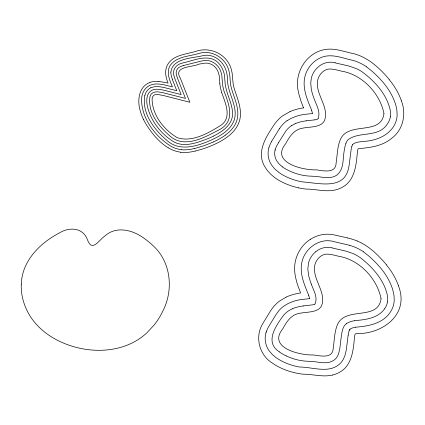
<?xml version="1.0" encoding="UTF-8"?>
<svg xmlns="http://www.w3.org/2000/svg" width="425" height="425" viewBox="0 0 425 425"><rect width="100%" height="100%" fill="white"/><g stroke="black" fill="none" stroke-linecap="round" stroke-linejoin="round"><path stroke-width="0.64" d="M170.914 72.048C172.545 57.71 193.242 58.406 203.559 55.478C214.604 53.593 224.554 62.316 226.663 72.813A15.295 15.295 0 0 1 226.918 73.897L227.014 74.444A40.657 40.657 0 0 1 227.205 75.719L227.71 82.615A21.415 21.415 0 0 0 227.853 83.985L227.949 84.628A40.471 40.471 0 0 0 228.655 88.028L228.99 89.293A69.068 69.068 0 0 0 229.436 90.838C232.188 100.199 237.378 110.224 234.186 120.147C230.552 130.247 220.272 135.931 211.066 140.138A101.432 101.432 0 0 1 208.68 141.148C196.095 146.545 179.908 151.066 168.093 141.413C154.849 130.48 141.387 113.539 144.835 95.29M390.347 116.801L390.533 112.896A25.256 25.256 0 0 0 389.853 108.46C385.767 93.112 374.335 80.782 361.781 71.623A38.505 38.505 0 0 0 355.868 68.409L348.532 65.933L335.118 62.868M387.446 301.909L387.584 297.362A26.371 26.371 0 0 0 386.814 293.038L385.847 289.861A49.528 49.528 0 0 0 384.694 286.907C379.876 275.708 371.307 266.587 361.973 258.958A53.704 53.704 0 0 0 360.448 257.816L358.881 256.737A38.505 38.505 0 0 0 352.962 253.523L345.631 251.048L332.217 247.982M348.133 335.182L346.338 349.573A47.324 47.324 0 0 1 346.173 350.609L344.951 355.534L343.32 359.268A19.38 19.38 0 0 1 340.558 363.131C329.598 374.207 313.023 367.019 299.476 367.014A62.629 62.629 0 0 1 285.531 362.854L285.143 362.69A59.659 59.659 0 0 1 282.45 361.431L280.707 360.517A44.721 44.721 0 0 1 275.99 357.59L272.228 354.434L269.073 350.715A21.064 21.064 0 0 1 265.923 332.897M275.071 150.259L275.257 149.552M268.898 147.804L269.737 145.35A35.466 35.466 0 0 1 271.772 141.169M265.992 332.913L266.464 331.431M351.863 146.365L352.654 144.5M345.955 143.257L346.619 141.743A8.516 8.516 0 0 1 348.192 139.607C359.917 130.958 378.574 138.136 387.499 123.728A16.246 16.246 0 0 0 390.368 116.801M318.144 118.384C320.641 111.918 316.609 105.464 314.41 99.551A73.642 73.642 0 0 1 312.12 92.682A48.838 48.838 0 0 1 311.307 89.192L310.723 83.045L311.392 77.945A20.527 20.527 0 0 1 312.216 75.395L312.572 74.561A22.073 22.073 0 0 1 316.598 68.515L318.591 66.64A18.684 18.684 0 0 1 335.155 62.725M271.766 141.164L279.384 128.748M278.587 142.587L285.743 131.171A22.562 22.562 0 0 1 291.619 125.577M265.912 318.495L270.3 311.259A45.401 45.401 0 0 1 272.537 308.035A38.633 38.633 0 0 1 274.109 306.117L276.888 303.253A33.357 33.357 0 0 1 279.411 301.155L286.041 297.192M265.641 318.915L263.808 321.847A56.977 56.977 0 0 0 262.868 323.489C254.676 336.345 258.99 354.567 271.862 362.732A49.693 49.693 0 0 0 276.532 365.734L277.557 366.313A67.548 67.548 0 0 0 295.821 372.98L298.743 373.58A63.144 63.144 0 0 0 303.423 374.202C313.177 374.175 322.915 377.347 332.589 375.036M384.593 308.837C377.836 318.341 365.457 319.765 354.763 320.604M315.685 251.754L313.692 253.624A22.073 22.073 0 0 0 309.671 259.67L309.315 260.509A20.527 20.527 0 0 0 308.492 263.054L307.817 269.02L308.561 275.049A49.879 49.879 0 0 0 309.23 277.791A71.703 71.703 0 0 0 311.286 284.049M346.306 323.866L345.291 324.727A8.516 8.516 0 0 0 343.724 326.857L343.049 328.371A26.074 26.074 0 0 0 342.178 331.383L341.886 332.701A58.076 58.076 0 0 0 341.424 335.368L339.772 348.898L338.624 353.653A16.888 16.888 0 0 1 337.689 355.821C335.155 361.192 328.801 363.242 323.234 362.706A48.625 48.625 0 0 1 319.951 362.419L314.303 361.68A43.472 43.472 0 0 0 312.051 361.473L305.108 361.112A54.692 54.692 0 0 1 286.184 355.858M225.516 135.023C230.541 131.341 235.052 126.443 236.884 120.365C239.918 110.112 234.967 99.843 232.008 90.217A67.692 67.692 0 0 1 231.551 88.65L231.221 87.407A36.842 36.842 0 0 1 230.515 83.969L230.456 83.544A19.385 19.385 0 0 1 230.329 82.28L229.776 75.082A45.82 45.82 0 0 0 229.622 74.067L229.516 73.461A16.559 16.559 0 0 0 229.272 72.367C226.838 58.607 212.468 49.412 199.001 53.428C189.391 56.382 177.039 56.344 170.436 65.041C165.798 71.926 169.676 80.192 172.428 86.907C164.804 85.101 155.624 81.664 148.261 86.238C143.91 88.953 141.775 94.132 141.546 99.099C141.504 118.697 155.268 136.531 171.333 146.524A28.863 28.863 0 0 0 181.209 149.621L181.629 149.643M287.008 120.78L291.045 118.389L296.406 116.227A48.827 48.827 0 0 1 303.981 114.447L312.322 113.549M310.431 239.286C299.471 246.234 293.293 259.632 294.817 272.478A48.269 48.269 0 0 0 295.736 278.104L297.017 283.039A83.863 83.863 0 0 0 297.824 285.589L300.624 292.958A53.194 53.194 0 0 0 286.014 297.133M314.76 304.146L314.468 304.311A8.447 8.447 0 0 1 312.513 304.863L303.376 305.888M291.64 125.609L295.12 123.76M213.531 136.08C221.048 132.223 229.42 127.032 231.954 118.421C234.313 108.72 228.889 99.381 226.514 90.243A49.805 49.805 0 0 1 225.494 85.935A28.719 28.719 0 0 1 225.091 83.024L224.469 75.225A17.845 17.845 0 0 0 224.299 74.29C222.891 68.133 219.284 61.917 213.281 59.325C203.405 55.622 192.907 60.759 183.292 62.815A39.998 39.998 0 0 0 182.006 63.224C176.099 64.329 171.695 70.497 174.133 76.335A25.091 25.091 0 0 0 174.383 77.212L174.558 77.754A37.591 37.591 0 0 0 175.01 79.05L181.14 94.578L166.111 90.738C161.234 89.686 155.12 87.794 150.609 91.024C146.535 94.196 146.402 100.05 147.071 104.72C150.046 120.147 160.74 133.997 174.091 142.008C184.195 147.278 195.803 143.156 205.679 139.501A93.681 93.681 0 0 0 213.536 136.09M150.912 87.778C155.927 85.515 161.691 86.992 166.765 88.182L176.784 90.743L172.337 79.417M292.214 308.874L288.74 310.723A22.562 22.562 0 0 0 282.853 316.29C275.506 326.347 264.568 342.492 279.363 351.868M290.121 111.547L282.317 116.041A33.357 33.357 0 0 0 279.793 118.139L277.01 121.003A44.046 44.046 0 0 0 273.211 126.151C264.972 138.444 255.738 153.834 265.795 168.215A30.605 30.605 0 0 0 267.607 170.786L270.948 174.447L274.763 177.618A49.693 49.693 0 0 0 279.432 180.62L280.457 181.199A67.548 67.548 0 0 0 298.727 187.866M213.222 142.062L203.947 145.754L194.352 148.612M149.972 82.455C138.412 86.631 137.062 101.256 140.404 111.403A43.435 43.435 0 0 0 142.248 116.684L143.607 119.669M183.297 65.572L201.206 61.078A44.131 44.131 0 0 1 202.141 60.94C210.821 58.607 219.396 64.722 221.287 73.206A17.505 17.505 0 0 1 221.808 75.241L222.466 83.199A32.417 32.417 0 0 0 222.966 86.748A55.388 55.388 0 0 0 224.166 91.614C229.42 105.177 235.386 121.343 219.141 129.832C205.668 136.786 186.851 147.863 172.088 137.774C160.044 128.079 147.103 112.885 150.046 96.294C151.151 91.975 156.315 91.263 160.023 92.145A40.965 40.965 0 0 1 162.477 92.592L185.497 98.419L177.661 78.604A35.148 35.148 0 0 1 176.97 76.654C175.068 72.813 176.502 67.74 180.875 66.497A23.561 23.561 0 0 1 183.303 65.583M195.176 151.13L202.789 148.931A120.004 120.004 0 0 0 212.171 145.414C223.093 140.654 235.137 133.668 239.227 121.704C242.803 110.904 237.878 99.88 234.605 89.702A67.442 67.442 0 0 1 234.133 88.103L233.814 86.902A34.085 34.085 0 0 1 233.123 83.619L232.13 73.084A19.885 19.885 0 0 0 231.875 71.915C229.128 55.463 211.278 45.916 195.851 51.361C185.895 54.421 172.433 54.894 167.163 65.508C164.406 71.103 165.814 77.584 168.072 83.066L158.876 81.409M355.257 327.207C368.305 326.262 383.111 323.664 390.66 311.631A22.95 22.95 0 0 0 394.225 300.406L394.023 295.561L392.902 290.27A46.038 46.038 0 0 0 392.302 288.352L391.972 287.396A58.278 58.278 0 0 0 388.025 278.768C383.61 270.709 377.363 263.829 370.621 257.646A86.434 86.434 0 0 0 367.88 255.25L363.364 251.802M314.845 119.871L306.276 120.774M309.421 298.663L301.075 299.556A48.827 48.827 0 0 0 293.5 301.336L288.139 303.503L283.47 306.356A28.401 28.401 0 0 0 278.582 311.047L275.697 315.068L268.86 326.278A33.963 33.963 0 0 0 266.443 331.426M180.471 152.161L179.308 151.985A31.795 31.795 0 0 1 168.188 147.746M298.717 187.903L301.644 188.466A63.144 63.144 0 0 0 306.324 189.088C316.078 189.061 325.816 192.233 335.495 189.922A26.839 26.839 0 0 0 341.743 187.547C354.896 180.986 356.277 165.022 357.382 152.139A45.953 45.953 0 0 1 357.685 150.344L357.728 150.137A25.293 25.293 0 0 1 358.004 148.909A11.996 11.996 0 0 1 359.853 148.516C370.961 147.565 382.643 145.844 391.499 138.423C403.261 129.976 406.608 113.64 401.269 100.587M347.74 237.968L335.601 235.232A31.365 31.365 0 0 0 310.457 239.317M349.424 245.262L335.346 241.968A65.19 65.19 0 0 1 333.912 241.607C319.122 237.251 303.546 249.236 301.58 263.973A30.292 30.292 0 0 0 301.277 270.449C301.798 279.188 305.463 287.257 308.667 295.269M357.149 240.98C368.942 245.788 378.202 255.064 386.341 264.584M168.167 147.778C159.317 142.354 152.506 134.162 146.917 125.54A68.547 68.547 0 0 1 143.597 119.675M366.265 66.688L371.503 70.747A88.698 88.698 0 0 1 373.522 72.532C380.635 79.039 387.164 86.355 391.638 94.95A57.832 57.832 0 0 1 394.878 102.282L395.207 103.238A45.294 45.294 0 0 1 395.988 105.788L396.923 110.447L397.125 115.297A22.95 22.95 0 0 1 393.587 126.533C387.419 135.963 376.12 140.478 365.234 141.281C361.138 141.838 356.522 141.573 353.021 144.139A2.189 2.189 0 0 0 352.649 144.495M282.264 166.759L279.039 163.88L276.935 161.155A14.386 14.386 0 0 1 275.007 150.243M389.242 79.47L385.454 75.092A111.605 111.605 0 0 0 383.488 73.015C375.195 64.308 365.303 56.594 353.441 53.603C344.34 51.834 335.219 48.009 325.81 49.417C306.452 52.047 293.675 73.291 298.387 91.821A57.582 57.582 0 0 0 298.913 94.238L300.826 100.762L303.524 107.844M311.275 284.054C313.453 290.19 317.815 296.804 315.244 303.498A1.631 1.631 0 0 1 314.787 304.178M398.368 285.701C409.806 313.963 382.962 334.029 356.947 333.614A11.996 11.996 0 0 0 355.098 334.013A25.293 25.293 0 0 0 354.827 335.251L354.785 335.458A45.953 45.953 0 0 0 354.477 337.253C353.372 350.131 352.001 366.106 338.842 372.656A26.839 26.839 0 0 1 332.589 375.031M221.627 92.347C225.091 102.526 232.602 117.826 220.538 125.534C208.362 133.046 192.02 142.694 177.204 137.647C164.013 129.811 152.453 115.393 152.092 99.53C151.879 96.587 154.201 93.819 157.303 94.531A18.79 18.79 0 0 1 158.536 94.621L163.551 95.535L189.853 102.255L180.338 78.216C172.762 66.04 192.907 67.251 198.661 64.249A43.398 43.398 0 0 1 202.922 63.495C209.977 61.63 216.909 66.475 218.562 73.36A15.874 15.874 0 0 1 219.3 76.171L219.831 83.332M195.144 151.013A40.8 40.8 0 0 1 180.46 152.325M149.951 82.386A20.081 20.081 0 0 1 158.86 81.542M225.553 135.076A67.787 67.787 0 0 1 213.191 141.992M194.326 148.522A38.781 38.781 0 0 1 181.618 149.775M144.904 95.306A11.576 11.576 0 0 1 150.854 87.662M172.492 79.348A20.017 20.017 0 0 1 170.792 72.053M221.691 92.326A45.916 45.916 0 0 1 219.768 83.337M345.939 143.252A26.074 26.074 0 0 0 345.079 146.274L344.787 147.592A55.447 55.447 0 0 0 344.404 149.765C342.539 158.196 344.505 169.357 336.658 175.222C330.884 179.074 323.6 177.342 317.204 176.566A43.472 43.472 0 0 0 314.952 176.359L308.013 175.998A54.692 54.692 0 0 1 289.09 170.744A42.165 42.165 0 0 1 282.243 166.791M275.14 149.51A31.211 31.211 0 0 1 278.657 142.635M295.093 123.702A40.858 40.858 0 0 1 306.282 120.833M314.84 119.829A10.466 10.466 0 0 0 317.39 119.239A1.78 1.78 0 0 0 318.192 118.405M366.313 66.619A48.88 48.88 0 0 0 353.329 60.462C342.991 58.384 331.994 53.199 321.523 57.354C312.572 60.833 305.926 69.397 304.481 78.859A30.292 30.292 0 0 0 304.178 85.335C304.709 93.75 308.067 101.591 311.249 109.283A33.671 33.671 0 0 1 311.567 110.16M351.852 146.359A32.077 32.077 0 0 0 351.055 150.067L349.244 164.459A43.663 43.663 0 0 1 348.845 166.743C344.988 190.74 319.074 183 302.377 181.9A62.629 62.629 0 0 1 288.432 177.746L288.044 177.576A59.659 59.659 0 0 1 285.356 176.317L283.608 175.403A44.721 44.721 0 0 1 278.896 172.476L274.561 168.741L271.522 164.927A20.995 20.995 0 0 1 268.839 147.788M279.416 128.77A30.765 30.765 0 0 1 286.955 120.711M311.53 110.171A12.761 12.761 0 0 1 312.391 113.544M389.13 79.565A69.052 69.052 0 0 1 401.349 100.56M290.105 111.509A53.635 53.635 0 0 1 303.53 107.881M386.229 264.679A69.052 69.052 0 0 1 398.443 285.674M347.735 237.989A72.101 72.101 0 0 1 357.165 240.943M308.63 295.285A12.761 12.761 0 0 1 309.49 298.658M348.213 335.192A25.001 25.001 0 0 1 349.366 330.151M349.44 330.177A3.113 3.113 0 0 1 349.743 329.609M349.748 329.609A2.189 2.189 0 0 1 350.12 329.253M350.057 329.152A11.927 11.927 0 0 1 355.268 327.34M349.419 245.278A49.459 49.459 0 0 1 363.423 251.717M315.722 251.791A18.684 18.684 0 0 1 332.254 247.839M292.193 308.816A40.858 40.858 0 0 1 303.381 305.947M286.174 355.874A42.165 42.165 0 0 1 279.337 351.905M346.21 323.723A19.757 19.757 0 0 1 354.774 320.721M387.467 301.915A16.246 16.246 0 0 1 384.588 308.837M21.261 284.182C20.926 293.117 22.955 302.063 26.802 310.117A59.5 59.5 0 0 0 31.976 318.877C40.805 331.266 54.097 339.878 68.287 344.935A93.787 93.787 0 0 0 83.417 348.941C100.38 351.921 118.517 350.221 133.875 342.088A62.379 62.379 0 0 0 146.747 332.977L154.238 324.902A72.856 72.856 0 0 0 163.041 310.648C173.905 289.345 170.834 260.982 152.267 244.959A69.052 69.052 0 0 0 144.808 238.855C133.694 230.212 116.588 225.367 105.002 235.917C98.595 240.199 92.092 252.949 87.311 239.349C82.684 227.221 68.839 226.913 59.133 233.086C44.333 240.895 30.733 252.785 24.443 268.637A49.056 49.056 0 0 0 21.574 280.288L21.261 284.182M383.956 113.528C381.183 136.186 348.383 120.918 340.377 139.496C337.248 146.853 337.354 155.024 336.148 162.812C335.941 173.921 323.563 170.802 316.349 169.857C302.605 170.351 270.178 162.515 285.738 143.639C289.34 136.834 293.999 129.551 302.276 128.244C310.59 126.358 325.072 128.281 325.391 116.248A21.988 21.988 0 0 0 325.47 112.391C324.418 102.993 318.219 94.998 317.422 85.494C316.434 78.46 320.912 70.885 327.951 69.137C333.572 68.42 338.985 70.89 344.494 71.724C363.869 76.367 380.12 94.191 383.956 113.528M381.055 298.642C378.277 321.3 345.477 306.027 337.477 324.61C334.348 331.967 334.448 340.138 333.243 347.926C333.041 359.029 320.657 355.916 313.448 354.965C299.705 355.465 267.272 347.629 282.832 328.753C286.434 321.948 291.098 314.665 299.375 313.358C307.689 311.472 322.166 313.395 322.49 301.362A21.988 21.988 0 0 0 322.57 297.505C321.518 288.108 315.313 280.112 314.521 270.608C313.528 263.574 318.012 255.999 325.045 254.251C330.671 253.534 336.079 256.004 341.594 256.838C360.968 261.481 377.219 279.305 381.055 298.642"/></g></svg>
